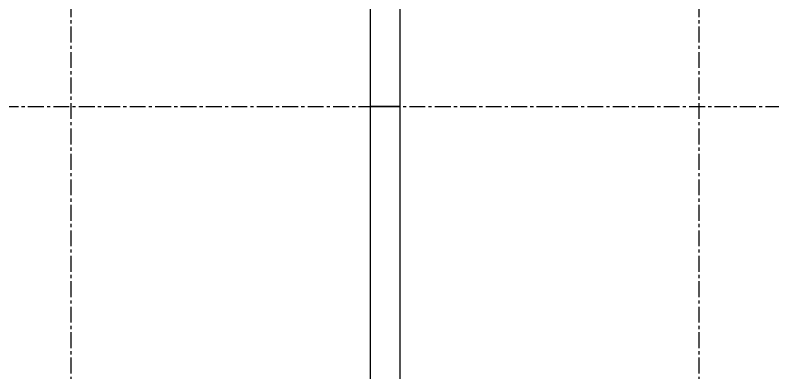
# Model space of a CAD drawing. Header units: centimetres. Extents: x -135 to 4129, y -1176 to 1044.
# Drawn here: x 495.8 to 647.2, y 391.9 to 463.2 of the extents above; entities that cross this region are included whole.
import ezdxf

# ---------------------------------------------------------------- set-up
doc = ezdxf.new("R2010")
doc.units = ezdxf.units.CM
doc.linetypes.add('CENTER', pattern=[5.08, 3.175, -0.635, 0.635, -0.635])
doc.layers.add('AKS', color=4, linetype='CENTER')
doc.layers.add('IC_DUVAR_60', color=30, linetype='Continuous')

# ---------------------------------------------------------------- blocks, each defined once
blk = doc.blocks.new('BOM_I01_1255p0_IC_DOLU')
blk.add_lwpolyline([(0, 0), (6, 0), (6, 125.5), (0, 125.5)], close=True)
blk = doc.blocks.new('BOM_I11_1255p0_IC_K01_SAG_ALT')
blk.add_lwpolyline([(0, 0), (6, 0), (6, 21.75), (0, 21.75)], close=True)

msp = doc.modelspace()

# ---------------------------------------------------------------- linework, layer by layer
at = {"layer": 'AKS'}
for p, q in [((507, -35), (507, 747)), ((632.5, -35), (632.5, 747)), ((-35, 445), (798, 445))]:
    msp.add_line(p, q, dxfattribs=at)

# ---------------------------------------------------------------- block references
at = {"layer": 'IC_DUVAR_60'}
for name, p in [('BOM_I11_1255p0_IC_K01_SAG_ALT', (566.75, 445)), ('BOM_I01_1255p0_IC_DOLU', (566.75, 319.5))]:
    msp.add_blockref(name, p, dxfattribs=at)

doc.saveas('drawing.dxf')
